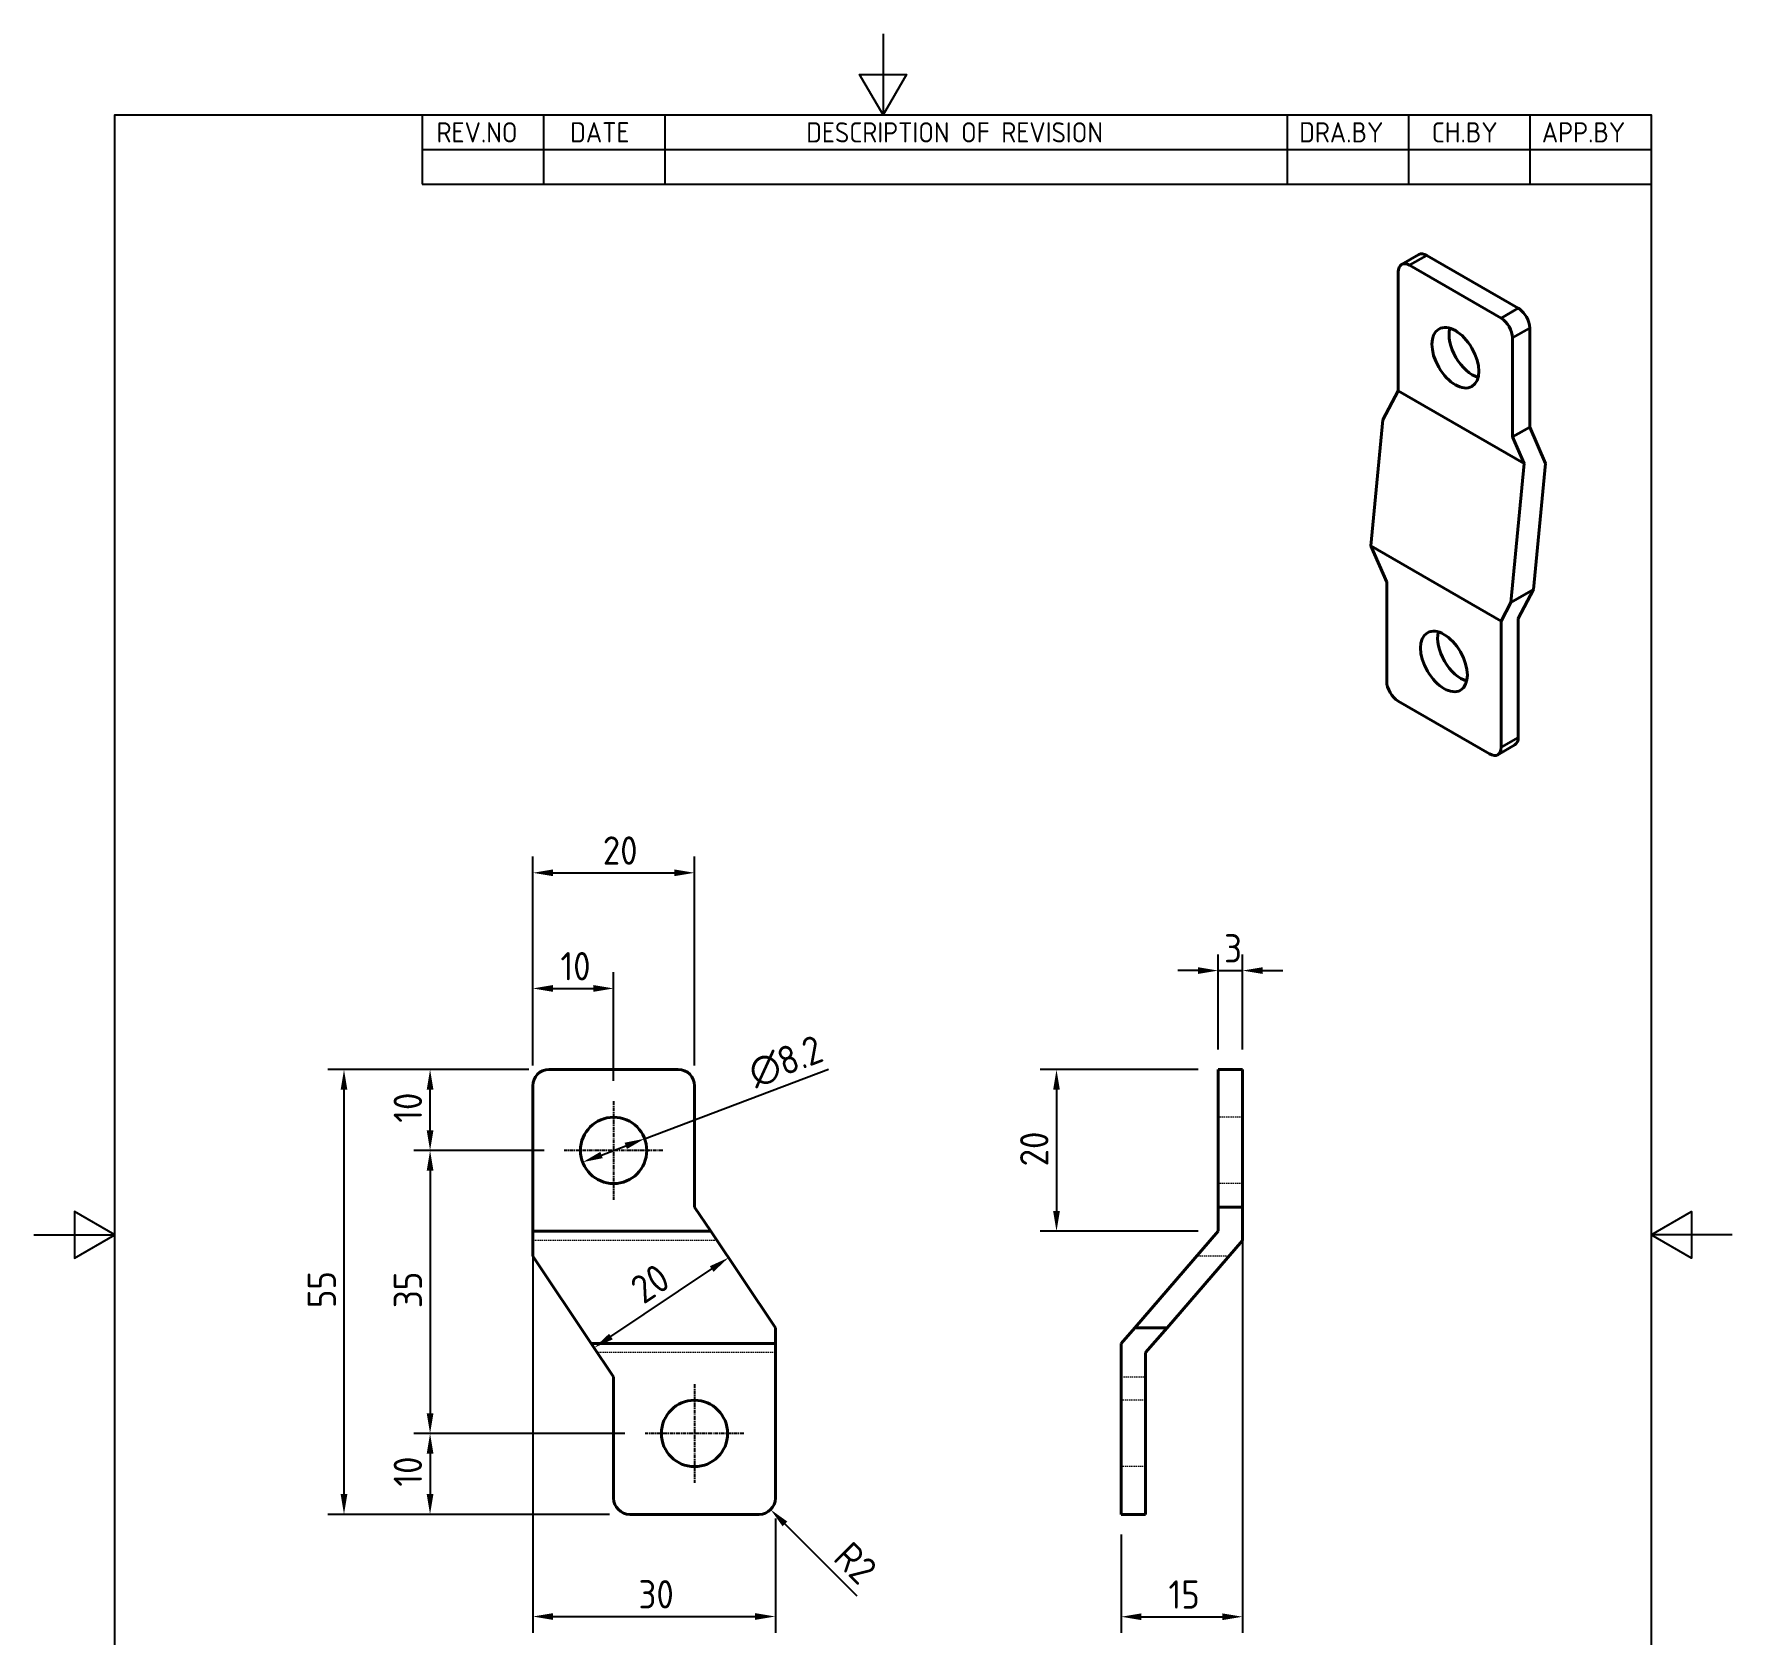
# Model space of a CAD drawing. Header units: millimetres. Extents: x 0 to 210, y 0 to 297.
# Drawn here: x 0 to 210, y 99.1 to 297 of the extents above; entities that cross this region are included whole.
import ezdxf

# ---------------------------------------------------------------- set-up
doc = ezdxf.new("R2010")
doc.units = ezdxf.units.MM
doc.linetypes.add('CHAIN', pattern=[0.7087, 0.4724, -0.0591, 0.1181, -0.0591])
doc.linetypes.add('DASHED', pattern=[0.2067, 0.1654, -0.0413])
doc.layers.get('0').update_dxf_attribs({"color": 3, "lineweight": 25, "true_color": 0x00ff00})
for name, color, linetype, lineweight, true_color in [('가려진 것(ISO)', 2, 'DASHED', 18, 0xffff00), ('가시적인 것(ISO)', 3, 'Continuous', 40, 0x00ff00), ('가시적인 좁은 것(ISO)', 3, 'Continuous', 35, 0x00ff00), ('기호(ISO)', 5, 'Continuous', 25, 0x0000ff), ('중심 표식(ISO)', 1, 'Continuous', 25, 0xff0000), ('치수(ISO)', 2, 'Continuous', 25, 0xffff00)]:
    doc.layers.add(name, color=color, linetype=linetype, lineweight=lineweight, true_color=true_color)
doc.layers.add('경계(ISO)', color=7, linetype='Continuous', lineweight=25)
doc.styles.add('ISO ProportionalPSTEK', font='isocp.shx')
doc.styles.add('치수 텍스트_PSTEK_POSCO', font='isocp.shx')
doc.dimstyles.new('치수_PSTEK_POSCO', dxfattribs={"dimtxt": 3.5, "dimasz": 2.5, "dimexe": 2, "dimexo": 2.5, "dimgap": 1, "dimtad": 1, "dimrnd": 1e-08, "dimdsep": 46, "dimtxsty": '치수 텍스트_PSTEK_POSCO', "dimcen": 0.09, "dimdle": 10, "dimclrd": 7, "dimclre": 7, "dimclrt": 2, "dimadec": 1, "dimazin": 2, "dimtfac": 1, "dimtmove": 0, "dimatfit": 3, "dimfxl": 1, "dimtolj": 1, "dimlwd": -1, "dimlwe": -1, "dimarcsym": 0})

# ---------------------------------------------------------------- blocks, each defined once
blk = doc.blocks.new('경계 Default Border')
at = {"layer": '경계(ISO)', "flags": 128}
for points in [[(105, 297.0000076293945), (105, 287.0000076293945), (102.1132469177246, 292.0000076293945), (107.8867530822754, 292.0000076293945), (105, 287.0000076293945)], [(10, 10), (10, 287.0000076293945), (200, 287.0000076293945), (200, 10), (10, 10)], [(0, 148.5000038146973), (10, 148.5000038146973), (5, 151.3867473602295), (5, 145.6132507324219), (10, 148.5000038146973)], [(210, 148.5000038146973), (200, 148.5000038146973), (205, 151.3867473602295), (205, 145.6132507324219), (200, 148.5000038146973)]]:
    blk.add_lwpolyline(points, dxfattribs=at)
blk = doc.blocks.new('리비전 내역')
at = {"layer": '기호(ISO)'}
for p, q in [((48.00000000000001, 287.0000076293945), (200, 287.0000076293945)), ((48.00000000000001, 287.0000076293945), (48.00000000000001, 282.7200076293945)), ((63.00000000000001, 287.0000076293945), (63.00000000000001, 282.7200076293945)), ((78, 287.0000076293945), (78, 282.7200076293945)), ((155, 287.0000076293945), (155, 282.7200076293945)), ((170, 287.0000076293945), (170, 282.7200076293945)), ((185, 287.0000076293945), (185, 282.7200076293945)), ((200, 287.0000076293945), (200, 282.7200076293945)), ((48.00000000000001, 282.7200076293945), (200, 282.7200076293945)), ((48.00000000000001, 282.7200076293945), (48.00000000000001, 278.4400076293945)), ((63.00000000000001, 282.7200076293945), (63.00000000000001, 278.4400076293945)), ((78, 282.7200076293945), (78, 278.4400076293945)), ((155, 282.7200076293945), (155, 278.4400076293945)), ((170, 282.7200076293945), (170, 278.4400076293945)), ((185, 282.7200076293945), (185, 278.4400076293945)), ((200, 282.7200076293945), (200, 278.4400076293945)), ((48.00000000000001, 278.4400076293945), (200, 278.4400076293945))]:
    blk.add_line(p, q, dxfattribs=at)
at = {"layer": '기호(ISO)', "color": 2, "true_color": 0xffff00, "char_height": 2.5, "attachment_point": 7, "style": 'ISO ProportionalPSTEK'}
for s, insert in [('REV.NO', (49.7871163682308, 283.5831900503393)), ('DATE', (66.31423177283666, 283.5831900503393)), ('DESCRIPTION OF REVISION', (95.50702043336295, 283.5831900503393)), ('DRA.BY', (156.4757339553203, 283.5831900503393)), ('CH.BY', (172.8642915086116, 283.5831900503393)), ('APP.BY', (186.4777339604403, 283.5831900503393))]:
    blk.add_mtext(s, dxfattribs=dict(at, insert=insert))
blk = doc.blocks.new('*D22')
at = {"layer": 'Defpoints', "color": 0, "transparency": 16777216}
for p in [(71.68818143825142, 178.9690902247465), (61.68818143825142, 166.9378819513234), (71.68818143825142, 165.0378819513234)]:
    blk.add_point(p, dxfattribs=at)
at = {"layer": '치수(ISO)', "color": 7, "transparency": 16777216}
for p, q in [((61.68818143825142, 169.4378819513234), (61.68818143825142, 180.9690902247465)), ((71.68818143825142, 167.5378819513234), (71.68818143825142, 180.9690902247465)), ((64.18818143825142, 178.9690902247465), (69.18818143825142, 178.9690902247465))]:
    blk.add_line(p, q, dxfattribs=at)
for points in [[(64.18818143825142, 179.3857568914131), (64.18818143825142, 178.5524235580798), (61.68818143825142, 178.9690902247465)], [(69.18818143825142, 179.3857568914131), (69.18818143825142, 178.5524235580798), (71.68818143825142, 178.9690902247465)]]:
    blk.add_solid(points, dxfattribs=at)
at = {"layer": '치수(ISO)', "color": 2, "transparency": 16777216, "insert": (65.1118034854955, 181.7190902247465), "char_height": 3.5, "attachment_point": 4, "style": '치수 텍스트_PSTEK_POSCO'}
blk.add_mtext('\\A1;10', dxfattribs=at)
blk = doc.blocks.new('*D23')
at = {"layer": 'Defpoints', "color": 0, "transparency": 16777216}
for p in [(81.68818143825142, 193.2705905198053), (61.68818143825142, 166.9378819513234), (81.68818143825142, 166.9378819513234)]:
    blk.add_point(p, dxfattribs=at)
at = {"layer": '치수(ISO)', "color": 7, "transparency": 16777216}
for p, q in [((61.68818143825142, 169.4378819513234), (61.68818143825142, 195.2705905198053)), ((64.18818143825142, 193.2705905198053), (79.18818143825142, 193.2705905198053)), ((81.68818143825142, 169.4378819513234), (81.68818143825142, 195.2705905198053))]:
    blk.add_line(p, q, dxfattribs=at)
for points in [[(64.18818143825142, 193.687257186472), (64.18818143825142, 192.8539238531386), (61.68818143825142, 193.2705905198053)], [(79.18818143825142, 193.687257186472), (79.18818143825142, 192.8539238531386), (81.68818143825142, 193.2705905198053)]]:
    blk.add_solid(points, dxfattribs=at)
at = {"layer": '치수(ISO)', "color": 2, "transparency": 16777216, "insert": (70.35028674998232, 196.0209350079943), "char_height": 3.5, "attachment_point": 4, "style": '치수 텍스트_PSTEK_POSCO'}
blk.add_mtext('\\A1;20', dxfattribs=at)
blk = doc.blocks.new('*D24')
at = {"layer": 'Defpoints', "color": 0, "transparency": 16777216}
for p in [(48.98673986374663, 168.9378819513234), (63.68818143825141, 168.9378819513234), (65.58818143825141, 158.9378819513234)]:
    blk.add_point(p, dxfattribs=at)
at = {"layer": '치수(ISO)', "color": 7, "transparency": 16777216}
for p, q in [((61.18818143825141, 168.9378819513234), (46.98673986374663, 168.9378819513234)), ((48.98673986374663, 161.4378819513234), (48.98673986374663, 166.4378819513234)), ((63.08818143825142, 158.9378819513234), (46.98673986374663, 158.9378819513234))]:
    blk.add_line(p, q, dxfattribs=at)
for points in [[(48.57007319707996, 166.4378819513234), (49.40340653041329, 166.4378819513234), (48.98673986374663, 168.9378819513234)], [(48.57007319707996, 161.4378819513234), (49.40340653041329, 161.4378819513234), (48.98673986374663, 158.9378819513234)]]:
    blk.add_solid(points, dxfattribs=at)
at = {"layer": '치수(ISO)', "color": 2, "transparency": 16777216, "insert": (46.2367398637466, 162.3615039985675), "char_height": 3.5, "attachment_point": 4, "rotation": 90, "style": '치수 텍스트_PSTEK_POSCO'}
blk.add_mtext('\\A1;10', dxfattribs=at)
blk = doc.blocks.new('*D25')
at = {"layer": 'Defpoints', "color": 0, "transparency": 16777216}
for p in [(65.58818143825141, 158.9378819513234), (48.98673986374662, 123.9378819513234), (75.58818143825144, 123.9378819513234)]:
    blk.add_point(p, dxfattribs=at)
at = {"layer": '치수(ISO)', "color": 7, "transparency": 16777216}
for p, q in [((63.08818143825142, 158.9378819513234), (46.98673986374663, 158.9378819513234)), ((48.98673986374663, 156.4378819513234), (48.98673986374662, 126.4378819513234)), ((73.08818143825144, 123.9378819513234), (46.98673986374662, 123.9378819513234))]:
    blk.add_line(p, q, dxfattribs=at)
for points in [[(48.57007319707996, 156.4378819513234), (49.40340653041329, 156.4378819513234), (48.98673986374663, 158.9378819513234)], [(48.57007319707996, 126.4378819513234), (49.40340653041329, 126.4378819513234), (48.98673986374662, 123.9378819513234)]]:
    blk.add_solid(points, dxfattribs=at)
at = {"layer": '치수(ISO)', "color": 2, "transparency": 16777216, "insert": (46.2367398637466, 139.4403945779081), "char_height": 3.5, "attachment_point": 4, "rotation": 90, "style": '치수 텍스트_PSTEK_POSCO'}
blk.add_mtext('\\A1;35', dxfattribs=at)
blk = doc.blocks.new('*D26')
at = {"layer": 'Defpoints', "color": 0, "transparency": 16777216}
for p in [(75.58818143825144, 123.9378819513234), (48.98673986374662, 113.9378819513234), (73.68818143825143, 113.9378819513234)]:
    blk.add_point(p, dxfattribs=at)
at = {"layer": '치수(ISO)', "color": 7, "transparency": 16777216}
for p, q in [((73.08818143825144, 123.9378819513234), (46.98673986374662, 123.9378819513234)), ((48.98673986374662, 121.4378819513234), (48.98673986374662, 116.4378819513234)), ((71.18818143825143, 113.9378819513234), (46.98673986374662, 113.9378819513234))]:
    blk.add_line(p, q, dxfattribs=at)
for points in [[(48.57007319707996, 121.4378819513234), (49.40340653041329, 121.4378819513234), (48.98673986374662, 123.9378819513234)], [(48.57007319707996, 116.4378819513234), (49.40340653041329, 116.4378819513234), (48.98673986374662, 113.9378819513234)]]:
    blk.add_solid(points, dxfattribs=at)
at = {"layer": '치수(ISO)', "color": 2, "transparency": 16777216, "insert": (46.2367398637466, 117.3615039985675), "char_height": 3.5, "attachment_point": 4, "rotation": 90, "style": '치수 텍스트_PSTEK_POSCO'}
blk.add_mtext('\\A1;10', dxfattribs=at)
blk = doc.blocks.new('*D27')
at = {"layer": 'Defpoints', "color": 0, "transparency": 16777216}
for p in [(61.68818143825142, 148.9378819513234), (91.68818143825143, 115.9378819513234), (91.68818143825143, 101.3024308017153)]:
    blk.add_point(p, dxfattribs=at)
at = {"layer": '치수(ISO)', "color": 7, "transparency": 16777216}
for p, q in [((61.68818143825142, 146.4378819513234), (61.68818143825142, 99.30243080171526)), ((91.68818143825143, 113.4378819513234), (91.68818143825143, 99.30243080171526)), ((64.18818143825142, 101.3024308017153), (89.18818143825143, 101.3024308017153))]:
    blk.add_line(p, q, dxfattribs=at)
for points in [[(64.18818143825142, 101.7190974683819), (64.18818143825142, 100.8857641350486), (61.68818143825142, 101.3024308017153)], [(89.18818143825143, 101.7190974683819), (89.18818143825143, 100.8857641350486), (91.68818143825143, 101.3024308017153)]]:
    blk.add_solid(points, dxfattribs=at)
at = {"layer": '치수(ISO)', "color": 2, "transparency": 16777216, "insert": (74.76180348549555, 104.0524308017153), "char_height": 3.5, "attachment_point": 4, "style": '치수 텍스트_PSTEK_POSCO'}
blk.add_mtext('\\A1;30', dxfattribs=at)
blk = doc.blocks.new('*D28')
at = {"layer": 'Defpoints', "color": 0, "transparency": 16777216}
for p in [(75.52244810093737, 160.3899147193474), (67.8539147755655, 157.4858491832996)]:
    blk.add_point(p, dxfattribs=at)
at = {"layer": '치수(ISO)', "color": 7, "transparency": 16777216}
for p, q in [((75.52244810093737, 160.3899147193474), (98.26349168948185, 169.0019241006914)), ((70.19188225281303, 158.3712350174605), (73.18448062368984, 159.5045288851864))]:
    blk.add_line(p, q, dxfattribs=at)
for points in [[(73.03691631799634, 159.8941901313944), (73.33204492938333, 159.1148676389785), (75.52244810093737, 160.3899147193474)], [(70.04431794711954, 158.7608962636684), (70.33944655850652, 157.9815737712526), (67.8539147755655, 157.4858491832996)]]:
    blk.add_solid(points, dxfattribs=at)
at = {"layer": '치수(ISO)', "color": 2, "transparency": 16777216, "insert": (88.62942043767126, 168.2944681556135), "char_height": 3.5, "attachment_point": 4, "rotation": 20.741624350792787, "style": '치수 텍스트_PSTEK_POSCO'}
blk.add_mtext('\\A1;∅8.2', dxfattribs=at)
blk = doc.blocks.new('*D29')
at = {"layer": 'Defpoints', "color": 0, "transparency": 16777216}
for p in [(89.68818143825143, 115.9378819513235), (91.10239500062474, 114.5236683889506)]:
    blk.add_point(p, dxfattribs=at)
at = {"layer": '치수(ISO)', "color": 7, "transparency": 16777216}
blk.add_line((101.8035089969786, 103.8225543925998), (92.87016195359136, 112.7559014359845), dxfattribs=at)
blk.add_solid([(93.16478977908571, 113.0505292614789), (92.57553412809702, 112.46127361049), (91.10239500062474, 114.5236683889506)], dxfattribs=at)
at = {"layer": '치수(ISO)', "color": 2, "transparency": 16777216, "insert": (99.9227023949954, 109.5929354709769), "char_height": 3.5, "attachment_point": 4, "rotation": 315.00000000000836, "style": '치수 텍스트_PSTEK_POSCO'}
blk.add_mtext('\\A1;R2', dxfattribs=at)
blk = doc.blocks.new('*D30')
at = {"layer": 'Defpoints', "color": 0, "transparency": 16777216}
for p in [(149.4566751925196, 181.1795308921984), (146.4566751925196, 168.9378819513234), (149.4566751925196, 168.9378819513234)]:
    blk.add_point(p, dxfattribs=at)
at = {"layer": '치수(ISO)', "color": 7, "transparency": 16777216}
for p, q in [((146.4566751925196, 171.4378819513234), (146.4566751925196, 183.1795308921984)), ((149.4566751925196, 171.4378819513234), (149.4566751925196, 183.1795308921984)), ((143.9566751925196, 181.1795308921984), (141.4566751925196, 181.1795308921984)), ((146.4566751925196, 181.1795308921984), (149.4566751925196, 181.1795308921984)), ((151.9566751925196, 181.1795308921984), (154.4566751925196, 181.1795308921984))]:
    blk.add_line(p, q, dxfattribs=at)
for points in [[(143.9566751925196, 181.596197558865), (143.9566751925196, 180.7628642255317), (146.4566751925196, 181.1795308921984)], [(151.9566751925196, 181.596197558865), (151.9566751925196, 180.7628642255317), (149.4566751925196, 181.1795308921984)]]:
    blk.add_solid(points, dxfattribs=at)
at = {"layer": '치수(ISO)', "color": 2, "transparency": 16777216, "insert": (147.1841878191043, 183.9295308921984), "char_height": 3.5, "attachment_point": 4, "style": '치수 텍스트_PSTEK_POSCO'}
blk.add_mtext('\\A1;3', dxfattribs=at)
blk = doc.blocks.new('*D31')
at = {"layer": 'Defpoints', "color": 0, "transparency": 16777216}
for p in [(149.4566751925199, 151.9378819513234), (134.4566751925225, 113.9378819513234), (149.4566751925199, 101.2729666006867)]:
    blk.add_point(p, dxfattribs=at)
at = {"layer": '치수(ISO)', "color": 7, "transparency": 16777216}
for p, q in [((149.4566751925199, 149.4378819513234), (149.4566751925199, 99.27296660068673)), ((134.4566751925225, 111.4378819513234), (134.4566751925225, 99.27296660068673)), ((136.9566751925225, 101.2729666006867), (146.9566751925199, 101.2729666006867))]:
    blk.add_line(p, q, dxfattribs=at)
for points in [[(136.9566751925225, 101.6896332673534), (136.9566751925225, 100.8562999340201), (134.4566751925225, 101.2729666006867)], [(146.9566751925199, 101.6896332673534), (146.9566751925199, 100.8562999340201), (149.4566751925199, 101.2729666006867)]]:
    blk.add_solid(points, dxfattribs=at)
at = {"layer": '치수(ISO)', "color": 2, "transparency": 16777216, "insert": (140.3091878191061, 104.0229666006867), "char_height": 3.5, "attachment_point": 4, "style": '치수 텍스트_PSTEK_POSCO'}
blk.add_mtext('\\A1;15', dxfattribs=at)
blk = doc.blocks.new('*D32')
at = {"layer": 'Defpoints', "color": 0, "transparency": 16777216}
for p in [(146.4566751925196, 168.9378819513234), (126.4566751925199, 148.9378819513234), (146.4566751925205, 148.9378819513234)]:
    blk.add_point(p, dxfattribs=at)
at = {"layer": '치수(ISO)', "color": 7, "transparency": 16777216}
for p, q in [((143.9566751925196, 168.9378819513234), (124.4566751925199, 168.9378819513234)), ((126.4566751925199, 166.4378819513234), (126.4566751925199, 151.4378819513234)), ((143.9566751925205, 148.9378819513234), (124.4566751925199, 148.9378819513234))]:
    blk.add_line(p, q, dxfattribs=at)
for points in [[(126.0400085258532, 166.4378819513234), (126.8733418591866, 166.4378819513234), (126.4566751925199, 168.9378819513234)], [(126.0400085258532, 151.4378819513234), (126.8733418591865, 151.4378819513234), (126.4566751925199, 148.9378819513234)]]:
    blk.add_solid(points, dxfattribs=at)
at = {"layer": '치수(ISO)', "color": 2, "transparency": 16777216, "insert": (123.7063307043309, 156.9670650221896), "char_height": 3.5, "attachment_point": 4, "rotation": 90, "style": '치수 텍스트_PSTEK_POSCO'}
blk.add_mtext('\\A1;20', dxfattribs=at)
blk = doc.blocks.new('*D33')
at = {"layer": 'Defpoints', "color": 0, "transparency": 16777216}
for p in [(38.34237809292953, 168.9378819513234), (63.68818143825141, 168.9378819513234), (73.68818143825143, 113.9378819513234)]:
    blk.add_point(p, dxfattribs=at)
at = {"layer": '치수(ISO)', "color": 7, "transparency": 16777216}
for p, q in [((61.18818143825141, 168.9378819513234), (36.34237809292953, 168.9378819513234)), ((38.34237809292952, 116.4378819513234), (38.34237809292953, 166.4378819513234)), ((71.18818143825143, 113.9378819513234), (36.34237809292952, 113.9378819513234))]:
    blk.add_line(p, q, dxfattribs=at)
for points in [[(37.92571142626286, 166.4378819513234), (38.75904475959619, 166.4378819513234), (38.34237809292953, 168.9378819513234)], [(37.92571142626286, 116.4378819513234), (38.75904475959619, 116.4378819513234), (38.34237809292952, 113.9378819513234)]]:
    blk.add_solid(points, dxfattribs=at)
at = {"layer": '치수(ISO)', "color": 2, "transparency": 16777216, "insert": (35.5923780929295, 139.4403945779081), "char_height": 3.5, "attachment_point": 4, "rotation": 90, "style": '치수 텍스트_PSTEK_POSCO'}
blk.add_mtext('\\A1;55', dxfattribs=at)
blk = doc.blocks.new('*D34')
at = {"layer": 'Defpoints', "color": 0, "transparency": 16777216}
for p in [(85.8896410513274, 145.670888974801), (85.8896410513274, 145.670888974801), (68.92820488533727, 135.0547259211305)]:
    blk.add_point(p, dxfattribs=at)
at = {"layer": '치수(ISO)', "color": 7, "transparency": 16777216}
blk.add_line((71.35392808092736, 135.9259903892772), (83.81311062698454, 144.2787606054405), dxfattribs=at)
for points in [[(83.5810892320911, 144.6248490094976), (84.04513202187798, 143.9326722013834), (85.8896410513274, 145.670888974801)], [(71.12190668603392, 136.2720787933344), (71.5859494758208, 135.5799019852201), (69.2773976565845, 134.5338620199167)]]:
    blk.add_solid(points, dxfattribs=at)
at = {"layer": '치수(ISO)', "color": 2, "transparency": 16777216, "insert": (74.41500179328445, 141.2893930370728), "char_height": 3.5, "attachment_point": 4, "rotation": 33.83832592120212, "style": '치수 텍스트_PSTEK_POSCO'}
blk.add_mtext('\\A1;20', dxfattribs=at)

msp = doc.modelspace()

# ---------------------------------------------------------------- linework, layer by layer
at = {"layer": '가려진 것(ISO)'}
for p, q in [((149.4566751925169, 163.0378819513234), (146.4566751925169, 163.0378819513234)), ((149.4566751925169, 154.8378819513234), (146.4566751925169, 154.8378819513234)), ((84.44815799116562, 147.8210379815164), (61.68818143825143, 147.8210379815164)), ((147.7565476700198, 145.8541100093487), (143.7911960159335, 145.8541100093487)), ((91.68818143825143, 133.9378819513234), (69.67694911575693, 133.9378819513234)), ((134.4566751925169, 130.9378819513234), (137.4566751925169, 130.9378819513234)), ((137.4566751925198, 128.0378819513234), (134.4566751925198, 128.0378819513234)), ((137.4566751925198, 119.8378819513234), (134.4566751925198, 119.8378819513234))]:
    msp.add_line(p, q, dxfattribs=at)
at = {"layer": '가시적인 것(ISO)'}
for p, q in [((169.1260543631807, 268.492464095812), (171.2473747067403, 269.7172089672035)), ((172.2473747067403, 269.6181513214901), (183.5610832057251, 263.0861786740683)), ((168.7118408008076, 252.8799714124717), (168.7118408008076, 267.5769098691708)), ((181.4397628621654, 261.8614338026767), (170.1260543631807, 268.3934064500986)), ((184.9752967680982, 260.6366889312852), (184.9752967680982, 248.3892402173693)), ((182.8539764245385, 247.1644953459777), (182.8539764245385, 259.4119440598936)), ((166.827062399936, 249.2739048483826), (168.7118408008076, 252.8799714124717)), ((184.276132438316, 243.8939234458105), (168.7118408008076, 252.8799714124717)), ((166.827062399936, 249.2739048483826), (165.346029101953, 233.6897153005756)), ((182.8539764245385, 247.1644953459777), (184.9752967680982, 248.3892402173693)), ((184.9752967680982, 248.3892402173693), (186.9268949045797, 243.9010954823613)), ((184.276132438316, 243.8939234458105), (182.8539764245385, 247.1644953459777)), ((182.6419345622029, 226.6980579006857), (184.276132438316, 243.8939234458105)), ((186.9268949045797, 243.9010954823613), (185.4458616065967, 228.3169059345545)), ((181.4397628621654, 224.3979937818508), (165.346029101953, 233.6897153005756)), ((165.346029101953, 233.6897153005756), (167.2976272384345, 229.2015705655677)), ((167.2976272384345, 229.2015705655677), (167.2976272384345, 216.9541218516518)), ((185.4458616065967, 228.3169059345545), (182.6419345622029, 226.6980579006857)), ((183.5610832057251, 224.7108393704652), (185.4458616065967, 228.3169059345545)), ((182.6419345622029, 226.6980579006857), (181.4397628621654, 224.3979937818508)), ((183.5610832057251, 210.0139009137662), (183.5610832057251, 224.7108393704652)), ((181.4397628621654, 224.3979937818508), (181.4397628621654, 208.7891560423745)), ((180.0255492997923, 207.9726594614468), (168.7118408008076, 214.5046321088686)), ((181.0255492997923, 207.8736018157334), (183.146869643352, 209.098346687125)), ((79.68818143825142, 168.9378819513234), (63.68818143825141, 168.9378819513234)), ((149.4566751925192, 168.9378819513234), (146.4566751925193, 168.9378819513234)), ((146.4566751925198, 166.9378819513234), (146.4566751925192, 168.9378819513234)), ((149.4566751925192, 168.9378819513234), (149.4566751925198, 166.9378819513234)), ((61.68818143825142, 148.9378819513234), (61.68818143825142, 166.9378819513234)), ((81.68818143825142, 151.9378819513234), (81.68818143825142, 166.9378819513234)), ((146.4566751925198, 151.9378819513234), (146.4566751925198, 166.9378819513234)), ((149.4566751925199, 166.9378819513234), (149.4566751925198, 151.9378819513234)), ((83.69941376074594, 148.9378819513234), (81.68818143825142, 151.9378819513234)), ((146.4566751925204, 148.9378819513234), (146.4566751925198, 151.9378819513234)), ((146.4566751925198, 151.9378819513234), (149.4566751925198, 151.9378819513234)), ((149.4566751925198, 151.9378819513234), (149.4566751925207, 147.8210379815164)), ((83.69941376074594, 148.9378819513234), (61.68818143825142, 148.9378819513234)), ((61.68818143825143, 145.8541100093487), (61.68818143825142, 148.9378819513234)), ((91.68818143825143, 137.0216538932982), (83.69941376074594, 148.9378819513234)), ((136.156802715017, 137.0216538932982), (146.4566751925204, 148.9378819513234)), ((149.4566751925207, 147.8210379815164), (140.1221543691033, 137.0216538932982)), ((61.68818143825143, 145.8541100093487), (68.92820488533725, 135.0547259211305)), ((91.68818143825143, 137.0216538932982), (91.68818143825143, 135.0547259211305)), ((136.156802715017, 137.0216538932982), (134.4566751925228, 135.0547259211305)), ((140.1221543691033, 137.0216538932982), (136.156802715017, 137.0216538932982)), ((137.4566751925228, 133.9378819513234), (140.1221543691033, 137.0216538932982)), ((91.68818143825143, 135.0547259211305), (68.92820488533725, 135.0547259211305)), ((68.92820488533725, 135.0547259211305), (71.68818143825143, 130.9378819513234)), ((91.68818143825143, 135.0547259211305), (91.68818143825143, 115.9378819513234)), ((134.4566751925228, 135.0547259211305), (134.4566751925228, 115.9378819513234)), ((137.4566751925228, 115.9378819513234), (137.4566751925228, 133.9378819513234)), ((71.68818143825143, 130.9378819513234), (71.68818143825143, 115.9378819513234)), ((134.4566751925222, 113.9378819513234), (134.4566751925228, 115.9378819513234)), ((137.4566751925228, 115.9378819513234), (137.4566751925222, 113.9378819513234)), ((89.68818143825145, 113.9378819513234), (73.68818143825143, 113.9378819513234)), ((134.4566751925222, 113.9378819513234), (137.4566751925222, 113.9378819513234))]:
    msp.add_line(p, q, dxfattribs=at)
for centre in [(71.68818143825142, 158.9378819513234), (81.68818143825143, 123.9378819513234)]:
    msp.add_circle(centre, 4.1, dxfattribs=at)
for centre, radius, start, end in [((63.68818143825141, 166.9378819513234), 1.999999999999995, 90, 180), ((79.6881814382514, 166.9378819513234), 2.000000000000006, 0, 90), ((73.68818143825143, 115.9378819513234), 2.000000000000002, 180, 270), ((89.68818143825145, 115.9378819513234), 1.999999999999995, 270, 0)]:
    msp.add_arc(centre, radius, start, end, dxfattribs=at)
for centre, major_axis, ratio, start_param, end_param in [((172.2473747067403, 267.9851581596347), (-0.9999999999999967, 1.732050807568871), 0.5773502691896262, 5.497787143782138, 6.2831853071796), ((170.1260543631807, 266.7604132882431), (-0.9999999999999982, 1.732050807568873), 0.5773502691896261, 5.497787143782137, 7.068583470577037), ((183.5610832057251, 261.4531855122129), (-1.000000000000105, 1.732050807568821), 0.5773502691896262, 3.926990816987018, 5.497787143781916), ((177.9042289562327, 258.187199188502), (2.050000000000213, -3.550704155516075), 0.5773502691896263, 3.68539690835456, 5.739381052414079), ((181.4397628621654, 260.2284406408213), (0.9999999999999003, -1.732050807568942), 0.5773502691896261, 0.7853981633977014, 2.356194490192568), ((176.4900153938596, 220.6283564658266), (2.050000000000212, -3.550704155516075), 0.5773502691896262, 3.68539690835456, 5.739381052414079), ((168.7118408008076, 216.1376252707241), (-0.9999999999998983, 1.732050807568938), 0.5773502691896263, 0.7853981633977005, 2.356194490192568), ((182.146869643352, 210.8303974946939), (1.000000000000003, -1.732050807568884), 0.5773502691896262, 1.71864790095531e-14, 0.7853981633974526), ((180.0255492997923, 209.6056526233023), (0.9999999999999982, -1.732050807568873), 0.5773502691896261, 5.497787143782137, 7.068583470577037)]:
    msp.add_ellipse(centre, major_axis=major_axis, ratio=ratio, start_param=start_param, end_param=end_param, dxfattribs=at)
for centre, major_axis, ratio in [((175.7829086126731, 256.9624543171104), (-2.049999999999788, 3.550704155516321), 0.5773502691896263), ((174.3686950502999, 219.403611594435), (-2.049999999999786, 3.550704155516323), 0.5773502691896264)]:
    msp.add_ellipse(centre, major_axis=major_axis, ratio=ratio, dxfattribs=at)
at = {"layer": '가시적인 좁은 것(ISO)'}
for p, q in [((170.1260543631807, 268.3934064500986), (172.2473747067403, 269.6181513214901)), ((183.5610832057251, 263.0861786740683), (181.4397628621654, 261.8614338026767)), ((182.8539764245385, 259.4119440598936), (184.9752967680982, 260.6366889312852)), ((183.5610832057251, 210.0139009137662), (181.4397628621654, 208.7891560423745))]:
    msp.add_line(p, q, dxfattribs=at)
at = {"layer": '중심 표식(ISO)', "linetype": 'CHAIN'}
for p, q in [((71.68818143825142, 165.0378819513234), (71.68818143825142, 152.8378819513234)), ((77.78818143825143, 158.9378819513234), (65.58818143825141, 158.9378819513234)), ((81.68818143825143, 130.0378819513234), (81.68818143825143, 117.8378819513234)), ((87.78818143825143, 123.9378819513234), (75.58818143825144, 123.9378819513234))]:
    msp.add_line(p, q, dxfattribs=at)

# ---------------------------------------------------------------- block references
msp.add_blockref('경계 Default Border', (0, 0))
at = {"layer": '기호(ISO)'}
msp.add_blockref('리비전 내역', (0, 0), dxfattribs=at)

# ---------------------------------------------------------------- dimensions: what is measured, and where the dimension line sits
at = {"layer": '치수(ISO)', "color": 7}
for base, p1, p2, picture, middle in [((81.68818143825142, 193.2705905198053), (61.68818143825142, 166.9378819513234), (81.68818143825142, 166.9378819513234), '*D23', (72.32110367911618, 193.2705905198053)), ((71.68818143825142, 178.9690902247465), (61.68818143825142, 166.9378819513234), (71.68818143825142, 165.0378819513234), '*D22', (66.6881814382514, 178.9690902247465)), ((91.68818143825143, 101.3024308017153), (61.68818143825142, 148.9378819513234), (91.68818143825143, 115.9378819513234), '*D27', (76.68818143825145, 101.3024308017153))]:
    dim = msp.add_linear_dim(base=base, p1=p1, p2=p2, dimstyle='치수_PSTEK_POSCO', override={"dimdec": 2, "dimtp": 0, "dimtm": -0, "dimtdec": 2, "dimtofl": 0, "dimatfit": 1}, dxfattribs=at)
    dim.commit()
    dim.dimension.update_dxf_attribs({"geometry": picture, "text_midpoint": middle, "dimtype": 160})
for base, p1, p2, angle, override, picture, middle in [((149.4566751925196, 181.1795308921984), (146.4566751925196, 168.9378819513234), (149.4566751925196, 168.9378819513234), 180, {"dimdec": 2, "dimtp": 0, "dimtm": -0, "dimtdec": 2, "dimtofl": 1, "dimatfit": 1}, '*D30', (147.9566751925196, 181.1795308921984)), ((38.34237809292953, 168.9378819513234), (73.68818143825143, 113.9378819513234), (63.68818143825141, 168.9378819513234), 90, {"dimdec": 2, "dimtp": 0, "dimtm": -0, "dimtdec": 2, "dimtofl": 0, "dimatfit": 1}, '*D33', (38.3423780929295, 141.4378819513234)), ((48.98673986374663, 168.9378819513234), (65.58818143825141, 158.9378819513234), (63.68818143825141, 168.9378819513234), 90, {"dimdec": 2, "dimtp": 0, "dimtm": -0, "dimtdec": 2, "dimtofl": 0, "dimatfit": 1}, '*D24', (48.9867398637466, 163.9378819513234)), ((126.4566751925199, 148.9378819513234), (146.4566751925196, 168.9378819513234), (146.4566751925205, 148.9378819513234), 90, {"dimdec": 2, "dimtp": 0, "dimtm": -0, "dimtdec": 2, "dimtofl": 0, "dimatfit": 1}, '*D32', (126.4566751925199, 158.9378819513234)), ((48.98673986374662, 123.9378819513234), (65.58818143825141, 158.9378819513234), (75.58818143825144, 123.9378819513234), 90, {"dimdec": 2, "dimtp": 0, "dimtm": -0, "dimtdec": 2, "dimtofl": 0, "dimatfit": 1}, '*D25', (48.9867398637466, 141.4378819513234)), ((149.4566751925199, 101.2729666006867), (134.4566751925225, 113.9378819513234), (149.4566751925199, 151.9378819513234), 180, {"dimdec": 2, "dimtp": 0, "dimtm": -0, "dimtdec": 2, "dimtofl": 0, "dimatfit": 1}, '*D31', (141.9566751925214, 101.2729666006867)), ((85.8896410513274, 145.670888974801), (68.92820488533725, 135.0547259211305), (85.8896410513274, 145.670888974801), 213.8383259212021, {"dimdec": 2, "dimse1": 1, "dimse2": 1, "dimtp": 0, "dimtm": -0, "dimtdec": 2, "dimtofl": 0, "dimatfit": 1}, '*D34', (77.58351935395592, 140.1023754973589)), ((48.98673986374662, 113.9378819513234), (75.58818143825144, 123.9378819513234), (73.68818143825143, 113.9378819513234), 90, {"dimdec": 2, "dimtp": 0, "dimtm": -0, "dimtdec": 2, "dimtofl": 0, "dimatfit": 1}, '*D26', (48.9867398637466, 118.9378819513234))]:
    dim = msp.add_linear_dim(base=base, p1=p1, p2=p2, angle=angle, dimstyle='치수_PSTEK_POSCO', override=override, dxfattribs=at)
    dim.commit()
    dim.dimension.update_dxf_attribs({"geometry": picture, "text_midpoint": middle, "dimtype": 160})
dim = msp.add_diameter_dim_2p(p1=(67.8539147755655, 157.4858491832996), p2=(75.52244810093737, 160.3899147193474), dimstyle='치수_PSTEK_POSCO', override={"dimdec": 2, "dimlfac": 0.9999999999999996, "dimtp": 0, "dimtm": -0, "dimtdec": 2, "dimatfit": 2}, dxfattribs=at)
dim.commit()
dim.dimension.update_dxf_attribs({"geometry": '*D28', "text_midpoint": (93.46588577790806, 167.1850757683977), "dimtype": 163})
dim = msp.add_radius_dim(center=(89.68818143825143, 115.9378819513235), mpoint=(91.10239500062474, 114.5236683889506), dimstyle='치수_PSTEK_POSCO', override={"dimdec": 2, "dimcen": 0, "dimtp": 0, "dimtm": -0, "dimtdec": 2, "dimtofl": 0}, dxfattribs=at)
dim.commit()
dim.dimension.update_dxf_attribs({"geometry": '*D29', "text_midpoint": (99.5371586862951, 106.0889047032827), "dimtype": 164})

doc.saveas('drawing.dxf')
